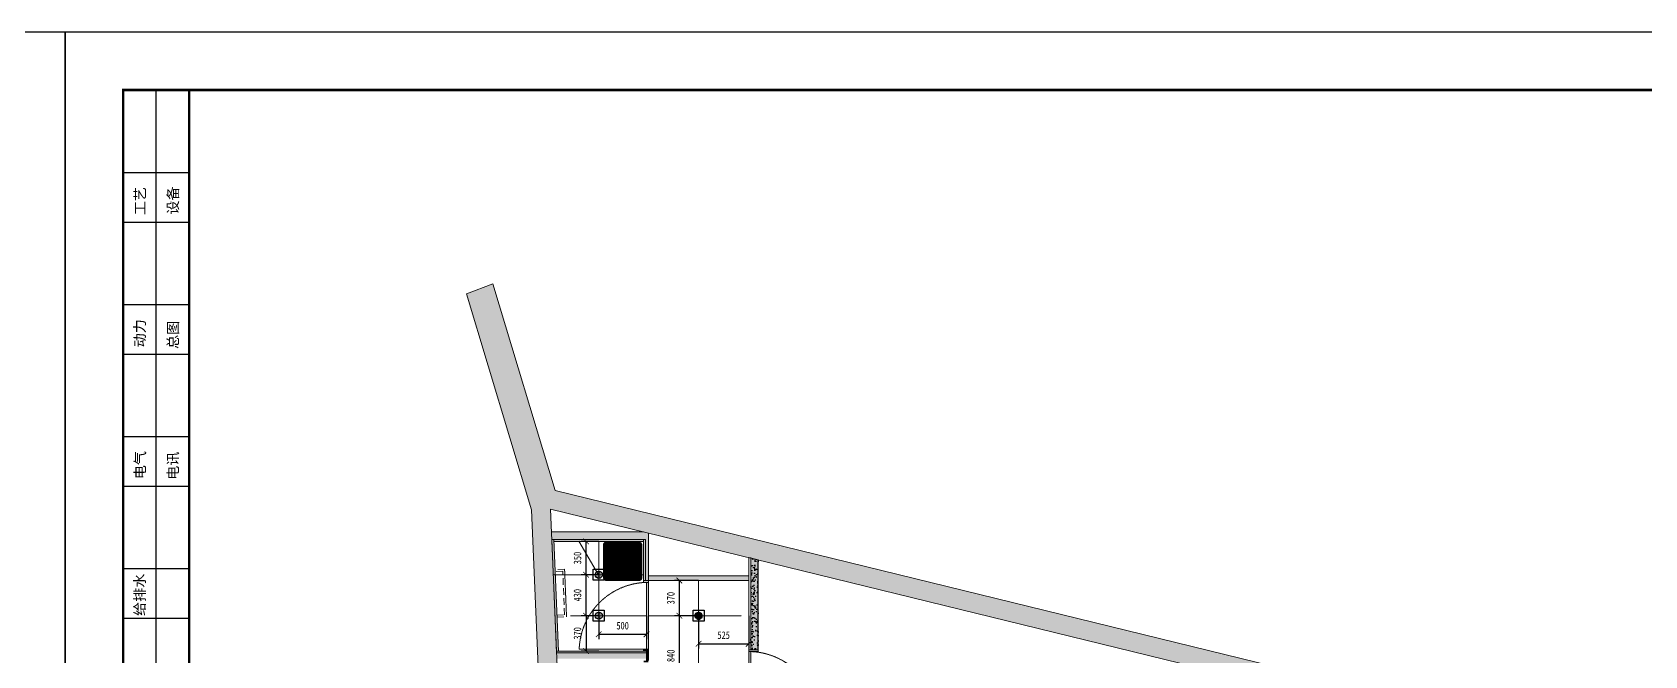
# Model space of a CAD drawing. Header units: millimetres. Extents: x 346472 to 732256, y -34068 to -15883.
# Drawn here: x 526157 to 543058, y -22426 to -15883 of the extents above; entities that cross this region are included whole.
import ezdxf

# ---------------------------------------------------------------- set-up
doc = ezdxf.new("R2010")
doc.units = ezdxf.units.MM
doc.header["$LTSCALE"] = 7
doc.header["$PDMODE"] = 3
for name, pattern in [('022587.3-C-STRM$0$HIDDEN', [114.300229, 76.200152, -38.100076]), ('DASH', [0.35, 0.25, -0.1]), ('DASHED', [0.75, 0.5, -0.25])]:
    doc.linetypes.add(name, pattern=pattern)
doc.layers.get('0').update_dxf_attribs({"lineweight": 0})
for name, color, linetype in [('1建筑平面', 7, 'Continuous'), ('LD_light', 253, 'Continuous'), ('WALL', 7, 'Continuous'), ('walls', 7, 'Continuous'), ('图框', 9, 'Continuous')]:
    doc.layers.add(name, color=color, linetype=linetype)
for name, color, linetype, lineweight in [('EA7 furniture', 7, 'Continuous', 5), ('LD_pointing', 30, 'Continuous', 15), ('LIGHT BEAMS', 1, 'Continuous', 20), ('LIGHTING LAY OUT', 1, 'Continuous', 18), ('QUOTE', 251, 'Continuous', 5)]:
    doc.layers.add(name, color=color, linetype=linetype, lineweight=lineweight)
doc.styles.add('DIM_FONT', font='', dxfattribs={"width": 0.8})
doc.styles.add('图签-黑体', font='')
doc.styles.get('DIM_FONT').set_extended_font_data('SimHei')
doc.styles.get('图签-黑体').set_extended_font_data('SimHei')
doc.dimstyles.new('DIMN100', dxfattribs={"dimtxt": 80, "dimasz": 60, "dimexe": 50, "dimexo": 0, "dimgap": 50, "dimtad": 1, "dimdec": 0, "dimrnd": 5, "dimzin": 0, "dimdsep": 46, "dimtxsty": 'DIM_FONT', "dimblk": 'ARCHTICK', "dimcen": 1, "dimclrd": 256, "dimclre": 256, "dimclrt": 256, "dimadec": 0, "dimazin": 0, "dimtfac": 1, "dimtdec": 0, "dimtix": 1, "dimtmove": 2, "dimatfit": 3, "dimldrblk": '_DIMX', "dimfxl": 250, "dimtolj": 1, "dimtzin": 0, "dimarcsym": 0})

# ---------------------------------------------------------------- blocks, each defined once
blk = doc.blocks.new('Single Rec_1')
at = {"layer": 'LD_light'}
h = blk.add_hatch(dxfattribs=at)
h.set_pattern_fill('DOTS', color=1, scale=10, style=0)
h.set_pattern_definition([(0, (-51.6286, 0), (0.3125, 0.625), [0, -0.625])])
h.paths.add_polyline_path([(10111.9, -501.5, 1), (10103.7, -501.5, 1)])
at = {"layer": 'LD_light', "color": 1}
blk.add_lwpolyline([(10101.5, -495.2), (10114.2, -495.2), (10114.2, -507.9), (10101.5, -507.9)], close=True, dxfattribs=at)
blk.add_circle((10107.8, -501.5), 4.11, dxfattribs=at)
blk = doc.blocks.new('_ArchTick')
at = {"color": 0, "linetype": 'ByBlock', "const_width": 0.15}
blk.add_lwpolyline([(-0.5, -0.5), (0.5, 0.5)], dxfattribs=at)
blk = doc.blocks.new('*D139')
at = {"layer": 'Defpoints', "color": 0, "lineweight": 5, "transparency": 16777216}
for p in [(532940, -22006), (533141, -22006, -1), (533141, -22846, -1)]:
    blk.add_point(p, dxfattribs=at)
at = {"layer": 'QUOTE', "lineweight": -2, "transparency": 16777216}
for p, q in [((533141, -22006), (532890, -22006)), ((532940, -22846), (532940, -22006)), ((533141, -22846), (532890, -22846))]:
    blk.add_line(p, q, dxfattribs=at)
at = {"layer": 'QUOTE', "lineweight": -2, "transparency": 16777216, "xscale": 60, "yscale": 60, "zscale": 60}
for p, rotation in [((532940, -22006), 90), ((532940, -22846), 270)]:
    blk.add_blockref('_ArchTick', p, dxfattribs=dict(at, rotation=rotation))
at = {"layer": 'QUOTE', "lineweight": 5, "transparency": 16777216, "insert": (532850, -22426), "char_height": 80, "attachment_point": 5, "rotation": 90, "style": 'DIM_FONT'}
blk.add_mtext('\\A1;840', dxfattribs=at)
blk = doc.blocks.new('_DIMX')
blk.add_line((-150, 0), (150, 0))
at = {"const_width": 50}
blk.add_lwpolyline([(-70, -70), (70, 70)], dxfattribs=at)
blk = doc.blocks.new('*D140')
at = {"layer": 'Defpoints', "color": 0, "lineweight": 5, "transparency": 16777216}
for p in [(532940, -21636), (533141, -21636, -1), (533141, -22006)]:
    blk.add_point(p, dxfattribs=at)
at = {"layer": 'QUOTE', "lineweight": -2, "transparency": 16777216}
for p, q in [((533141, -21636), (532890, -21636)), ((532940, -22006), (532940, -21636)), ((533141, -22006), (532890, -22006))]:
    blk.add_line(p, q, dxfattribs=at)
at = {"layer": 'QUOTE', "lineweight": -2, "transparency": 16777216, "xscale": 60, "yscale": 60, "zscale": 60}
for p, rotation in [((532940, -21636), 90), ((532940, -22006), 270)]:
    blk.add_blockref('_ArchTick', p, dxfattribs=dict(at, rotation=rotation))
at = {"layer": 'QUOTE', "lineweight": 5, "transparency": 16777216, "insert": (532850, -21821), "char_height": 80, "attachment_point": 5, "rotation": 90, "style": 'DIM_FONT'}
blk.add_mtext('\\A1;370', dxfattribs=at)
blk = doc.blocks.new('*D141')
at = {"layer": 'Defpoints', "color": 0, "lineweight": 5, "transparency": 16777216}
for p in [(532095, -22006, -1), (531962, -22376), (532095, -22376, -1)]:
    blk.add_point(p, dxfattribs=at)
at = {"layer": 'QUOTE', "lineweight": -2, "transparency": 16777216}
for p, q in [((532095, -22006), (531912, -22006)), ((531962, -22006), (531962, -22376)), ((532095, -22376), (531912, -22376))]:
    blk.add_line(p, q, dxfattribs=at)
at = {"layer": 'QUOTE', "lineweight": -2, "transparency": 16777216, "xscale": 60, "yscale": 60, "zscale": 60}
for p, rotation in [((531962, -22006), 90), ((531962, -22376), 270)]:
    blk.add_blockref('_ArchTick', p, dxfattribs=dict(at, rotation=rotation))
at = {"layer": 'QUOTE', "lineweight": 5, "transparency": 16777216, "insert": (531872, -22191), "char_height": 80, "attachment_point": 5, "rotation": 90, "style": 'DIM_FONT'}
blk.add_mtext('\\A1;370', dxfattribs=at)
blk = doc.blocks.new('*D142')
at = {"layer": 'Defpoints', "color": 0, "lineweight": 5, "transparency": 16777216}
for p in [(531962, -21575), (532092, -21575, -1), (532095, -22006)]:
    blk.add_point(p, dxfattribs=at)
at = {"layer": 'QUOTE', "lineweight": -2, "transparency": 16777216}
for p, q in [((532092, -21575), (531912, -21575)), ((531962, -22006), (531962, -21575)), ((532095, -22006), (531912, -22006))]:
    blk.add_line(p, q, dxfattribs=at)
at = {"layer": 'QUOTE', "lineweight": -2, "transparency": 16777216, "xscale": 60, "yscale": 60, "zscale": 60}
for p, rotation in [((531962, -21575), 90), ((531962, -22006), 270)]:
    blk.add_blockref('_ArchTick', p, dxfattribs=dict(at, rotation=rotation))
at = {"layer": 'QUOTE', "lineweight": 5, "transparency": 16777216, "insert": (531872, -21790), "char_height": 80, "attachment_point": 5, "rotation": 90, "style": 'DIM_FONT'}
blk.add_mtext('\\A1;430', dxfattribs=at)
blk = doc.blocks.new('*D143')
at = {"layer": 'Defpoints', "color": 0, "lineweight": 5, "transparency": 16777216}
for p in [(531962, -21226), (532095, -21226, -1), (532092, -21575)]:
    blk.add_point(p, dxfattribs=at)
at = {"layer": 'QUOTE', "lineweight": -2, "transparency": 16777216}
for p, q in [((532095, -21226), (531912, -21226)), ((531962, -21575), (531962, -21226)), ((532092, -21575), (531912, -21575))]:
    blk.add_line(p, q, dxfattribs=at)
at = {"layer": 'QUOTE', "lineweight": -2, "transparency": 16777216, "xscale": 60, "yscale": 60, "zscale": 60}
for p, rotation in [((531962, -21226), 90), ((531962, -21575), 270)]:
    blk.add_blockref('_ArchTick', p, dxfattribs=dict(at, rotation=rotation))
at = {"layer": 'QUOTE', "lineweight": 5, "transparency": 16777216, "insert": (531872, -21400), "char_height": 80, "attachment_point": 5, "rotation": 90, "style": 'DIM_FONT'}
blk.add_mtext('\\A1;350', dxfattribs=at)
blk = doc.blocks.new('*D144')
at = {"layer": 'Defpoints', "color": 0, "lineweight": 5, "transparency": 16777216}
for p in [(532095, -22006), (532595, -22006, -1), (532595, -22200)]:
    blk.add_point(p, dxfattribs=at)
at = {"layer": 'QUOTE', "lineweight": -2, "transparency": 16777216}
for p, q in [((532095, -22006), (532095, -22250)), ((532595, -22006), (532595, -22250)), ((532095, -22200), (532595, -22200))]:
    blk.add_line(p, q, dxfattribs=at)
at = {"layer": 'QUOTE', "lineweight": -2, "transparency": 16777216, "xscale": 60, "yscale": 60, "zscale": 60, "rotation": 180}
blk.add_blockref('_ArchTick', (532095, -22200), dxfattribs=at)
at = {"layer": 'QUOTE', "lineweight": -2, "transparency": 16777216, "xscale": 60, "yscale": 60, "zscale": 60}
blk.add_blockref('_ArchTick', (532595, -22200), dxfattribs=at)
at = {"layer": 'QUOTE', "lineweight": 5, "transparency": 16777216, "insert": (532345, -22110), "char_height": 80, "attachment_point": 5, "style": 'DIM_FONT'}
blk.add_mtext('\\A1;500', dxfattribs=at)
blk = doc.blocks.new('*D149')
at = {"layer": 'Defpoints', "color": 0, "lineweight": 5, "transparency": 16777216}
for p in [(533141, -22006), (533667, -22006), (533667, -22300)]:
    blk.add_point(p, dxfattribs=at)
at = {"layer": 'QUOTE', "lineweight": -2, "transparency": 16777216}
for p, q in [((533141, -22006), (533141, -22350)), ((533667, -22006), (533667, -22350)), ((533141, -22300), (533667, -22300))]:
    blk.add_line(p, q, dxfattribs=at)
at = {"layer": 'QUOTE', "lineweight": -2, "transparency": 16777216, "xscale": 60, "yscale": 60, "zscale": 60, "rotation": 180}
blk.add_blockref('_ArchTick', (533141, -22300), dxfattribs=at)
at = {"layer": 'QUOTE', "lineweight": -2, "transparency": 16777216, "xscale": 60, "yscale": 60, "zscale": 60}
blk.add_blockref('_ArchTick', (533667, -22300), dxfattribs=at)
at = {"layer": 'QUOTE', "lineweight": 5, "transparency": 16777216, "insert": (533404, -22210), "char_height": 80, "attachment_point": 5, "style": 'DIM_FONT'}
blk.add_mtext('\\A1;525', dxfattribs=at)

msp = doc.modelspace()

# ---------------------------------------------------------------- hatches: boundary and pattern name
at = {"layer": 'EA7 furniture', "lineweight": 5}
h = msp.add_hatch(color=0, dxfattribs=at)
h.dxf.hatch_style = 1
h.paths.add_polyline_path([(532615, -21138.1), (532565, -21125.9), (531599.8, -21125.9), (531603.1, -21205.9), (532585, -21205.9), (532585, -21635.9), (532615, -21635.9)])
h = msp.add_hatch(color=0, dxfattribs=at)
h.dxf.hatch_style = 1
h.paths.add_polyline_path([(532595, -22375.9), (532565, -22375.9), (531651.7, -22375.9), (531652.6, -22395.9), (532595, -22395.9)])
h.paths.add_polyline_path([(531623.9, -21205.9), (531603.9, -21205.9), (531651.7, -22375.9), (531671.8, -22375.9)])
h = msp.add_hatch(color=0, dxfattribs=at)
h.dxf.hatch_style = 1
h.paths.add_polyline_path([(532585, -21205.9), (532565, -21205.9), (532565, -21635.9), (532585, -21635.9)])
h = msp.add_hatch(color=0, dxfattribs=at)
h.dxf.hatch_style = 1
h.paths.add_polyline_path([(532615, -21635.9), (532565, -21635.9), (532565, -21655.9), (532615, -21655.9)])
h.paths.add_polyline_path([(532615, -23195.9), (532565, -23195.9), (532565, -23215.9), (532615, -23215.9)])
h = msp.add_hatch(color=0, dxfattribs=at)
h.dxf.hatch_style = 1
h.paths.add_polyline_path([(532595, -22455.9), (532595, -22395.9), (531652.6, -22395.9), (531655.1, -22455.9)])
h = msp.add_hatch(color=0, dxfattribs=at)
h.dxf.hatch_style = 1
h.paths.add_polyline_path([(532565, -22355.9), (532565, -22375.9), (532615, -22375.9), (532615, -22355.9)])
h.paths.add_polyline_path([(532615, -22475.9), (532565, -22475.9), (532565, -22495.9), (532595, -22495.9), (532615, -22495.9)])
h = msp.add_hatch(color=0, dxfattribs=at)
h.dxf.hatch_style = 1
h.paths.add_polyline_path([(533767.3, -23081.8), (533687.3, -23081.8), (533667.3, -23081.8), (533667.3, -23101.8), (533767.3, -23101.8)])
h.paths.add_polyline_path([(533767.3, -22361.8), (533667.3, -22361.8), (533667.3, -22381.8), (533767.3, -22381.8)])
at = {"layer": 'QUOTE', "lineweight": 5}
h = msp.add_hatch(color=0, dxfattribs=at)
h.dxf.hatch_style = 1
h.paths.add_polyline_path([(532615, -22375.9), (532595, -22375.9), (532595, -22475.9), (532615, -22475.9)])
at = {"layer": 'WALL', "lineweight": 5}
h = msp.add_hatch(color=0, dxfattribs=at)
h.dxf.hatch_style = 1
h.paths.add_polyline_path([(532615, -21655.9), (532595, -21655.9), (532595, -22355.9), (532615, -22355.9)])
h = msp.add_hatch(color=0, dxfattribs=at)
h.dxf.hatch_style = 1
h.paths.add_polyline_path([(533687.3, -22381.8), (533667.3, -22381.8), (533667.2, -23081.8), (533687.2, -23081.8)])
at = {"layer": 'walls', "lineweight": 5}
h = msp.add_hatch(color=0, dxfattribs=at)
h.dxf.hatch_style = 1
h.paths.add_polyline_path([(530986.2, -18524.4), (530708.6, -18626.5), (531390, -20895.5), (531680.8, -27889.8), (531880.6, -27881.2), (531589.9, -20887.2), (536717.3, -22142.1), (536717.3, -21936.2), (531637.4, -20693)])
h.paths.add_polyline_path([(536717.3, -21936.2), (536717.3, -22142.1), (543610.1, -23829.2), (543473, -24389), (543454.4, -24465.4), (543551.5, -24489.1), (543648.6, -24512.9), (543851.9, -23682.4)])
h.paths.add_polyline_path([(543404.9, -25508.5), (543441.8, -25358), (543247.5, -25310.4), (543163.1, -25655.3), (545552.6, -26240.1), (545021.2, -28411.3), (545228.8, -28411.3), (545798.8, -26099.6)])
h.paths.add_polyline_path([(545228.8, -28411.3), (545021.2, -28411.3), (544980.8, -28576.7), (545175.9, -28625.8)])
h.paths.add_polyline_path([(544981.4, -28576.9), (544959.2, -28665), (544935.6, -28761.2), (544934.5, -28765.5), (546338, -29114.1), (546388.6, -28931)])
h = msp.add_hatch(color=0, dxfattribs=at)
h.dxf.hatch_style = 1
h.paths.add_polyline_path([(533667.3, -21585.9), (532615, -21585.9), (532615, -21635.9), (532615, -21635.9), (533667.3, -21635.9)])
h.paths.add_polyline_path([(531623.9, -21205.9), (531624.8, -21225.9), (532565, -21225.9), (532565, -21205.9)])
at = {"layer": 'walls'}
h = msp.add_hatch(dxfattribs=at)
h.set_pattern_fill('AR-CONC', color=256, scale=0.5)
h.paths.add_polyline_path([(540819.5, -23146.2), (540638.3, -23101.8), (536717.3, -23101.8), (536717.3, -23201.8), (540819.5, -23201.8)])
h.paths.add_polyline_path([(536717.3, -23101.8), (533717.3, -23101.8), (533687.3, -23101.8), (533687.3, -23201.8), (536717.3, -23201.8)])
h.paths.add_polyline_path([(533767.3, -21420.1), (533687.3, -21395.7), (533687.3, -22361.8), (533767.3, -22361.8)])
h = msp.add_hatch(dxfattribs=at)
h.set_pattern_fill('AR-CONC', color=256, scale=0.5)
h.paths.add_polyline_path([(533687.3, -22361.8), (533767.3, -22361.8), (533767.3, -21420.1), (533687.3, -21400.6)])

# ---------------------------------------------------------------- linework, layer by layer
at = {"layer": '1建筑平面', "color": 0, "lineweight": 5}
for p, q in [((530986.2, -18524.4), (531637.4, -20693)), ((530708.6, -18626.5), (531390, -20895.5))]:
    msp.add_line(p, q, dxfattribs=at)
at = {"layer": 'EA7 furniture', "color": 0, "lineweight": 5}
for p, q in [((531603.9, -21205.9, -1), (531652.6, -22395.9, -1)), ((531623.9, -21205.1, -1), (531671.8, -22375.9, -1)), ((532565, -21205.9, -1), (532565, -21655.9, -1)), ((532565, -21205.9, -1), (532565, -21635.9, -1)), ((532585, -21205.9, -1), (532585, -21635.9, -1)), ((532615, -21635.9, -1), (532615, -21138.1, -1)), ((533687.3, -21395.7), (533687.3, -22361.8)), ((532565, -22355.9, -1), (532565, -22375.9, -1)), ((532595, -22375.9, -1), (532595, -22475.9, -1))]:
    msp.add_line(p, q, dxfattribs=at)
at = {"layer": 'EA7 furniture', "color": 0, "linetype": 'Continuous', "lineweight": 5, "ltscale": 100}
for p, q in [((532145.3, -21261), (532171.4, -21235)), ((532145.3, -21269.8), (532180.2, -21235)), ((532145.3, -21278.7), (532189, -21235)), ((532145.3, -21287.5), (532197.9, -21235)), ((532145.3, -21296.4), (532206.7, -21235)), ((532145.3, -21305.2), (532215.5, -21235)), ((532145.3, -21314), (532224.4, -21235)), ((532145.3, -21322.9), (532233.2, -21235)), ((532145.3, -21331.7), (532242.1, -21235)), ((532145.3, -21340.6), (532250.9, -21235)), ((532145.3, -21349.4), (532259.7, -21235)), ((532145.3, -21358.2), (532268.6, -21235)), ((532145.3, -21367.1), (532277.4, -21235)), ((532145.3, -21375.9), (532286.3, -21235)), ((532145.3, -21384.8), (532295.1, -21235)), ((532145.3, -21393.6), (532303.9, -21235)), ((532145.3, -21402.4), (532312.8, -21235)), ((532145.3, -21411.3), (532321.6, -21235)), ((532145.3, -21420.1), (532330.4, -21235)), ((532145.3, -21428.9), (532339.3, -21235)), ((532145.3, -21437.8), (532348.1, -21235)), ((532145.3, -21446.6), (532357, -21235)), ((532145.3, -21455.5), (532365.8, -21235)), ((532145.3, -21464.3), (532374.6, -21235)), ((532145.3, -21473.1), (532383.5, -21235)), ((532145.3, -21482), (532392.3, -21235)), ((532145.3, -21490.8), (532401.2, -21235)), ((532145.3, -21499.7), (532410, -21235)), ((532145.3, -21508.5), (532418.8, -21235)), ((532145.3, -21517.3), (532427.7, -21235)), ((532145.3, -21526.2), (532436.5, -21235)), ((532145.3, -21535), (532445.4, -21235)), ((532145.3, -21543.9), (532454.2, -21235)), ((532145.3, -21552.7), (532463, -21235)), ((532145.3, -21561.5), (532471.9, -21235)), ((532145.3, -21570.4), (532480.7, -21235)), ((532145.3, -21579.2), (532489.5, -21235)), ((532145.3, -21588), (532498.4, -21235)), ((532145.3, -21596.9), (532507.2, -21235)), ((532145.3, -21605.7), (532516.1, -21235)), ((532145.3, -21614.6), (532524.9, -21235)), ((532145.5, -21251.9), (532162.3, -21235.2)), ((532146.6, -21622.1), (532532.4, -21236.3)), ((532149.9, -21627.7), (532538, -21239.5)), ((532154.6, -21631.8), (532542.2, -21244.2)), ((532160.8, -21634.4), (532544.8, -21250.4)), ((532169.1, -21635), (532545.3, -21258.8)), ((532177.9, -21635), (532545.3, -21267.6)), ((532186.8, -21635), (532545.3, -21276.4)), ((532195.6, -21635), (532545.3, -21285.3)), ((532204.5, -21635), (532545.3, -21294.1)), ((532213.3, -21635), (532545.3, -21302.9)), ((532222.1, -21635), (532545.3, -21311.8)), ((532231, -21635), (532545.3, -21320.6)), ((532239.8, -21635), (532545.3, -21329.5)), ((532248.6, -21635), (532545.3, -21338.3)), ((532257.5, -21635), (532545.3, -21347.1)), ((532266.3, -21635), (532545.3, -21356)), ((532275.2, -21635), (532545.3, -21364.8)), ((532284, -21635), (532545.3, -21373.7)), ((532292.8, -21635), (532545.3, -21382.5)), ((532301.7, -21635), (532545.3, -21391.3)), ((532310.5, -21635), (532545.3, -21400.2)), ((532319.4, -21635), (532545.3, -21409)), ((532328.2, -21635), (532545.3, -21417.9)), ((532337, -21635), (532545.3, -21426.7)), ((532345.9, -21635), (532545.3, -21435.5)), ((532354.7, -21635), (532545.3, -21444.4)), ((532363.6, -21635), (532545.3, -21453.2)), ((532372.4, -21635), (532545.3, -21462)), ((532381.2, -21635), (532545.3, -21470.9)), ((532390.1, -21635), (532545.3, -21479.7)), ((532398.9, -21635), (532545.3, -21488.6)), ((532407.7, -21635), (532545.3, -21497.4)), ((532416.6, -21635), (532545.3, -21506.2)), ((532425.4, -21635), (532545.3, -21515.1)), ((532434.3, -21635), (532545.3, -21523.9)), ((532443.1, -21635), (532545.3, -21532.8)), ((532451.9, -21635), (532545.3, -21541.6)), ((532460.8, -21635), (532545.3, -21550.4)), ((532469.6, -21635), (532545.3, -21559.3)), ((532478.5, -21635), (532545.3, -21568.1)), ((532487.3, -21635), (532545.3, -21577)), ((532496.1, -21635), (532545.3, -21585.8)), ((532505, -21635), (532545.3, -21594.6)), ((532513.8, -21635), (532545.3, -21603.5)), ((532522.7, -21635), (532545.3, -21612.3)), ((532533.1, -21633.4), (532543.7, -21622.7))]:
    msp.add_line(p, q, dxfattribs=at)
at = {"layer": 'EA7 furniture', "color": 0, "lineweight": 5, "ltscale": 100}
for p, q in [((532145.3, -21255), (532145.3, -21615)), ((532525.3, -21235), (532165.3, -21235)), ((532545.3, -21615), (532545.3, -21255)), ((532165.3, -21635), (532525.3, -21635))]:
    msp.add_line(p, q, dxfattribs=at)
at = {"layer": 'EA7 furniture', "color": 0, "linetype": 'DASHED', "lineweight": 5, "ltscale": 20}
for p, q in [((531736.7, -21516.4, -1), (531636.8, -21520.5, -1)), ((531717.6, -21537.2, -1), (531637.6, -21540.5, -1)), ((531736.3, -21996.8, -1), (531717.6, -21537.2, -1)), ((531656.4, -22000.1, -1), (531736.3, -21996.8, -1)), ((531657.2, -22020.1, -1), (531757.1, -22016, -1))]:
    msp.add_line(p, q, dxfattribs=at)
at = {"layer": 'EA7 furniture', "color": 0, "lineweight": 5, "ltscale": 100}
for centre, start, end in [((532165.3, -21255), 90, 180), ((532525.3, -21255), 0, 90), ((532165.3, -21615), 180, 270), ((532525.3, -21615), 270, 0)]:
    msp.add_arc(centre, 20, start, end, dxfattribs=at)
at = {"layer": 'LD_pointing', "linetype": 'Continuous'}
msp.add_line((532092.1, -21574.8, -1), (531885.3, -21224.1, -1), dxfattribs=at)
at = {"layer": 'LIGHT BEAMS', "color": 8, "linetype": '022587.3-C-STRM$0$HIDDEN', "lineweight": 5, "ltscale": 0.01}
for p, q in [((532094.9, -21225.9, -1), (532094.9, -22246.5, -1)), ((532565, -21575.9, -1), (531624.8, -21575.9, -1)), ((531757.1, -22016, -1), (531736.7, -21516.4, -1)), ((533141.1, -21635.9, -0.5), (533141.1, -23751.8, 1)), ((532595, -22005.9, -1), (531798.7, -22005.9, -1)), ((532615, -22005.9, -1), (533592.5, -22005.9, -1))]:
    msp.add_line(p, q, dxfattribs=at)
at = {"layer": 'QUOTE', "color": 0, "lineweight": 5}
msp.add_line((532615, -22375.9, -1), (532615, -22475.9, -1), dxfattribs=at)
at = {"layer": 'WALL', "color": 0, "lineweight": 5}
for p, q in [((531637.4, -20693), (543851.9, -23682.4)), ((531390, -20895.5), (531680.8, -27889.5)), ((531589.9, -20887.2), (543610.1, -23829.2)), ((531589.9, -20887.2), (531880.6, -27881.2))]:
    msp.add_line(p, q, dxfattribs=at)
at = {"layer": 'walls', "color": 0, "lineweight": 5}
for p, q in [((530708.6, -18626.5), (530986.2, -18524.4)), ((532565, -21125.9, -1), (531599.8, -21125.9, -1)), ((532585, -21205.9, -1), (531603.9, -21205.9, -1)), ((532565, -21225.9, -1), (531624.8, -21225.9, -1)), ((532565, -21205.9, -1), (532565, -21655.9, -1)), ((533667.3, -23201.8), (533667.3, -21395.7)), ((533767.3, -21420.1), (533667.3, -21395.7)), ((533667.3, -21395.7), (533667.3, -22361.8)), ((533667.3, -21585.9, 0), (532615, -21585.9, -1)), ((532615, -21635.9, -1), (532565, -21635.9, -1)), ((532565, -21635.9, -1), (532565, -21655.9, -1)), ((532565, -21655.9, -1), (532615, -21655.9, -1)), ((532615, -21655.9, -1), (532595, -21655.9, -1)), ((532595, -21655.9, -1), (532595, -22355.9, -1)), ((533667.3, -21635.9, 0), (532615, -21635.9, -1)), ((532615, -21655.9, -1), (532615, -21635.9, -1)), ((532615, -22355.9, -1), (532615, -21655.9, -1)), ((532615, -22375.9, -1), (531651.7, -22375.9, -1)), ((532595, -22395.9, -1), (531651.7, -22395.9, -1)), ((532565, -22355.9, -1), (532565, -22375.9, -1)), ((532615, -22355.9, -1), (532565, -22355.9, -1)), ((532565, -22355.9, -1), (532565, -22375.9, -1)), ((532565, -22375.9, -1), (532615, -22375.9, -1)), ((532595, -22355.9, -1), (532615, -22355.9, -1)), ((532615, -22375.9, -1), (532615, -22355.9, -1)), ((533767.3, -22361.8), (533667.3, -22361.8)), ((533667.3, -22361.8), (533667.3, -22381.8)), ((533667.3, -22361.8), (533767.3, -22361.8)), ((533687.3, -22381.8), (533667.3, -22381.8)), ((533667.3, -22381.8), (533667.3, -23081.8)), ((533667.3, -22381.8), (533767.3, -22381.8)), ((533687.3, -23081.8), (533687.3, -22381.8)), ((533767.3, -22381.8), (533767.3, -22361.8))]:
    msp.add_line(p, q, dxfattribs=at)
at = {"layer": 'walls'}
msp.add_line((533767.3, -22361.8), (533767.3, -21420.1), dxfattribs=at)
at = {"layer": 'walls', "color": 0, "linetype": 'DASH', "lineweight": 5}
msp.add_line((532590, -22355.9, -1), (531890, -22355.9, -1), dxfattribs=at)
for centre, start, end in [((532615.5, -22381.4, -1), 92.01444, 177.98556), ((533661.7, -23107.3), 2.01444, 87.98556)]:
    msp.add_arc(centre, 726, start, end, dxfattribs=at)
at = {"layer": '图框', "color": 251}
for p, q in [((527455.7, -23416.8), (527455.7, -16489.1)), ((527109.3, -17355.1), (527802.1, -17355.1)), ((527109.3, -17874.7), (527802.1, -17874.7)), ((527109.3, -18740.6), (527802.1, -18740.6)), ((527109.3, -19260.2), (527802.1, -19260.2)), ((527109.3, -20126.2), (527802.1, -20126.2)), ((527109.3, -20645.7), (527802.1, -20645.7)), ((527109.3, -21511.7), (527802.1, -21511.7)), ((527109.3, -22031.3), (527802.1, -22031.3))]:
    msp.add_line(p, q, dxfattribs=at)
for points in [[(500784, -34068.2), (526503.1, -34068.2), (526503.1, -15882.9), (500784, -15882.9)], [(526503.1, -34068.2), (552222.3, -34068.2), (552222.3, -15882.9), (526503.1, -15882.9)]]:
    msp.add_lwpolyline(points, close=True, dxfattribs=at)
at = {"layer": '图框', "color": 251, "const_width": 26}
for points in [[(527109.3, -24815.4), (527109.3, -16476.1)], [(527109.3, -16489.1), (527802.1, -16489.1)]]:
    msp.add_lwpolyline(points, dxfattribs=at)
msp.add_lwpolyline([(527802.1, -16489.1), (551616.1, -16489.1), (551616.1, -33462), (527802.1, -33462)], close=True, dxfattribs=at)

# ---------------------------------------------------------------- block references
at = {"layer": 'LIGHTING LAY OUT', "xscale": 9.055118110259047, "yscale": 9.055118110259047, "zscale": 9.055118110259047, "rotation": 270}
for p in [(536636.3, 69951.8, -1), (536636.3, 69521.8, -1), (537682.5, 69521.8, -1)]:
    msp.add_blockref('Single Rec_1', p, dxfattribs=at)

# ---------------------------------------------------------------- texts
at = {"layer": '图框', "color": 251, "style": '图签-黑体'}
for s, p in [('工艺', (527341.6, -17801.9)), ('设备', (527685.8, -17796.3)), ('动力', (527338, -19189.6)), ('总图', (527685.8, -19205.6)), ('电气', (527341.6, -20573)), ('电讯', (527685.8, -20579.3)), ('给排水', (527337.9, -22007.6))]:
    msp.add_text(s, height=108.25, rotation=90, dxfattribs=at).set_placement(p)

# ---------------------------------------------------------------- dimensions: what is measured, and where the dimension line sits
at = {"layer": 'QUOTE', "lineweight": 5}
for base, p1, p2, picture, middle in [((531962, -21225.9), (532092.1, -21574.8), (532094.9, -21225.9, -1), '*D143', (531871.5, -21400.3)), ((531962, -21574.8), (532094.9, -22005.9), (532092.1, -21574.8, -1), '*D142', (531871.5, -21790.3)), ((532940.3, -21635.9), (533141.1, -22005.9), (533141.1, -21635.9, -0.5), '*D140', (532849.8, -21820.9)), ((531962, -22375.9), (532094.9, -22005.9, -1), (532094.9, -22375.9, -1), '*D141', (531871.5, -22190.9)), ((532940.3, -22005.9), (533141.1, -22845.9, -1), (533141.1, -22005.9, -1), '*D139', (532849.8, -22425.9))]:
    dim = msp.add_linear_dim(base=base, p1=p1, p2=p2, angle=90, dimstyle='DIMN100', dxfattribs=at)
    dim.commit()
    dim.dimension.update_dxf_attribs({"geometry": picture, "text_midpoint": middle})
for base, p1, p2, picture, middle in [((532595, -22200), (532094.9, -22005.9), (532595, -22005.9, -1), '*D144', (532344.9, -22109.6)), ((533667.3, -22300.2), (533141.1, -22005.9), (533667.3, -22005.9), '*D149', (533404.2, -22210.2))]:
    dim = msp.add_linear_dim(base=base, p1=p1, p2=p2, dimstyle='DIMN100', dxfattribs=at)
    dim.commit()
    dim.dimension.update_dxf_attribs({"geometry": picture, "text_midpoint": middle})

doc.saveas('drawing.dxf')
